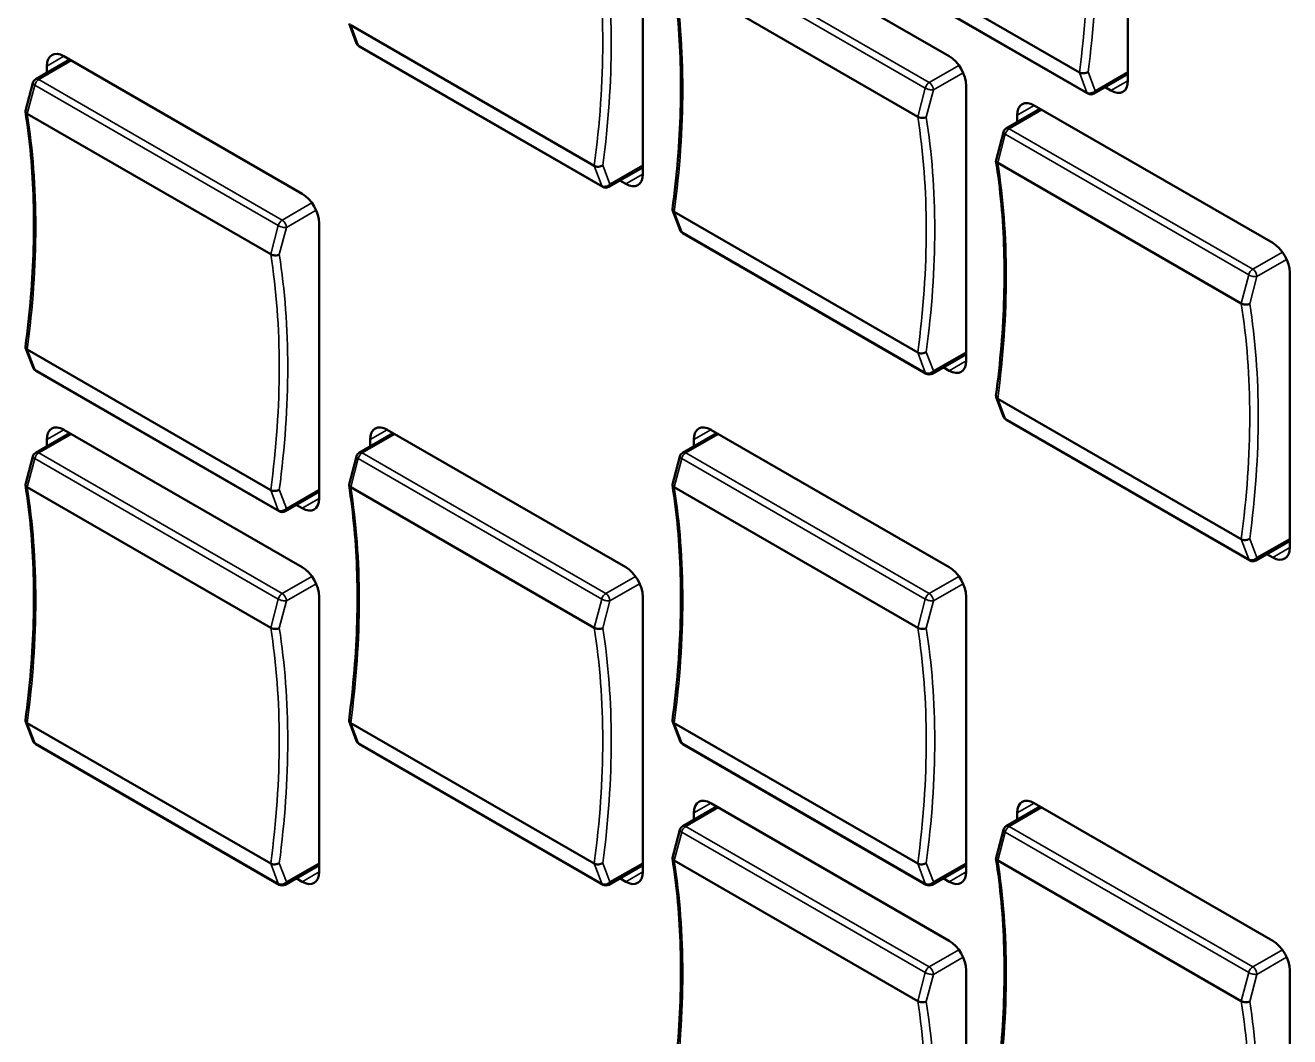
# Model space of a CAD drawing. Header units: millimetres. Extents: x 3103 to 5051, y 917 to 1856.
# Drawn here: x 3992.6 to 4045.1, y 1605.4 to 1647.4 of the extents above; entities that cross this region are included whole.
import ezdxf

# ---------------------------------------------------------------- set-up
doc = ezdxf.new("R2010")
doc.units = ezdxf.units.MM
doc.header["$LTSCALE"] = 1.8
doc.layers.add('외형선(ISO)', color=7, linetype='Continuous', lineweight=50)
doc.layers.add('좁은 외형선(ISO)', color=7, linetype='Continuous', lineweight=35)

msp = doc.modelspace()

# ---------------------------------------------------------------- linework, layer by layer
at = {"layer": '외형선(ISO)'}
for p, q in [((4038.387, 1656.547), (4038.387, 1645.116)), ((4018.234, 1652.668), (4018.234, 1641.238)), ((4021.062, 1651.852), (4030.962, 1646.136)), ((4036.371, 1645.463), (4026.26, 1651.301)), ((4036.724, 1644.583), (4026.613, 1650.421)), ((4019.542, 1649.464), (4029.654, 1643.626)), ((4006.351, 1646.671), (4006.042, 1647.493)), ((4016.219, 1641.585), (4006.107, 1647.422)), ((4016.572, 1640.705), (4006.46, 1646.543)), ((3994.437, 1645.995), (3993.025, 1645.18)), ((3993.485, 1645.445), (3993.485, 1645.728)), ((3994.192, 1646.136), (4004.092, 1640.421)), ((4038.387, 1645.399), (4036.974, 1644.583)), ((3992.603, 1643.862), (3992.908, 1645.027)), ((4031.669, 1644.912), (4031.669, 1633.481)), ((4037.679, 1644.708), (4037.434, 1644.849)), ((3992.672, 1643.748), (4002.784, 1637.91)), ((4034.742, 1643.954), (4033.33, 1643.139)), ((4033.79, 1643.404), (4033.79, 1643.687)), ((4034.497, 1644.095), (4044.397, 1638.38)), ((4032.908, 1641.821), (4033.213, 1642.985)), ((4032.977, 1641.707), (4043.089, 1635.869)), ((4018.234, 1641.52), (4016.822, 1640.705)), ((4017.527, 1640.829), (4017.282, 1640.971)), ((4019.786, 1638.915), (4019.477, 1639.736)), ((4029.654, 1633.828), (4019.542, 1639.666)), ((4004.799, 1639.196), (4004.799, 1627.765)), ((4030.007, 1632.948), (4019.895, 1638.786)), ((4045.104, 1637.155), (4045.104, 1625.724)), ((3992.916, 1633.199), (3992.607, 1634.021)), ((4002.784, 1628.112), (3992.672, 1633.95)), ((4031.669, 1633.764), (4030.257, 1632.948)), ((4030.962, 1633.073), (4030.717, 1633.214)), ((4003.137, 1627.233), (3993.025, 1633.071)), ((4033.221, 1631.158), (4032.912, 1631.98)), ((4043.089, 1626.071), (4032.977, 1631.909)), ((4043.442, 1625.192), (4033.33, 1631.03)), ((3994.192, 1630.623), (4004.092, 1624.908)), ((4007.627, 1630.623), (4017.527, 1624.908)), ((4021.062, 1630.623), (4030.962, 1624.908)), ((3994.437, 1630.482), (3993.025, 1629.666)), ((3993.485, 1629.932), (3993.485, 1630.215)), ((4007.872, 1630.482), (4006.46, 1629.666)), ((4006.92, 1629.932), (4006.92, 1630.215)), ((4021.307, 1630.482), (4019.895, 1629.666)), ((4020.355, 1629.932), (4020.355, 1630.215)), ((3992.603, 1628.348), (3992.908, 1629.513)), ((4006.038, 1628.348), (4006.343, 1629.513)), ((4019.473, 1628.348), (4019.778, 1629.513)), ((3992.672, 1628.235), (4002.784, 1622.397)), ((4004.799, 1628.048), (4003.387, 1627.233)), ((4006.107, 1628.235), (4016.219, 1622.397)), ((4019.542, 1628.235), (4029.654, 1622.397)), ((4004.092, 1627.357), (4003.847, 1627.499)), ((4045.104, 1626.007), (4043.692, 1625.192)), ((4044.397, 1625.316), (4044.152, 1625.457)), ((4004.799, 1623.683), (4004.799, 1612.252)), ((4018.234, 1623.683), (4018.234, 1612.252)), ((4031.669, 1623.683), (4031.669, 1612.252)), ((3992.916, 1617.686), (3992.607, 1618.508)), ((4002.784, 1612.599), (3992.672, 1618.437)), ((4006.351, 1617.686), (4006.042, 1618.508)), ((4016.219, 1612.599), (4006.107, 1618.437)), ((4019.786, 1617.686), (4019.477, 1618.508)), ((4029.654, 1612.599), (4019.542, 1618.437)), ((4003.137, 1611.719), (3993.025, 1617.557)), ((4016.572, 1611.719), (4006.46, 1617.557)), ((4030.007, 1611.719), (4019.895, 1617.557)), ((4021.307, 1614.968), (4019.895, 1614.153)), ((4021.062, 1615.11), (4030.962, 1609.394)), ((4034.742, 1614.968), (4033.33, 1614.153)), ((4034.497, 1615.11), (4044.397, 1609.394)), ((4020.355, 1614.418), (4020.355, 1614.701)), ((4033.79, 1614.418), (4033.79, 1614.701)), ((4019.473, 1612.835), (4019.778, 1614)), ((4032.908, 1612.835), (4033.213, 1614)), ((4019.542, 1612.721), (4029.654, 1606.883)), ((4032.977, 1612.721), (4043.089, 1606.883)), ((4004.799, 1612.535), (4003.387, 1611.719)), ((4018.234, 1612.535), (4016.822, 1611.719)), ((4031.669, 1612.535), (4030.257, 1611.719)), ((4004.092, 1611.844), (4003.847, 1611.985)), ((4017.527, 1611.844), (4017.282, 1611.985)), ((4030.962, 1611.844), (4030.717, 1611.985)), ((4031.669, 1608.169), (4031.669, 1596.738)), ((4045.104, 1608.169), (4045.104, 1596.738))]:
    msp.add_line(p, q, dxfattribs=at)
for centre, start, end in [((4006.585, 1646.76), 200.633, 240), ((3993.15, 1644.963), 120, 165.2953), ((4036.849, 1644.8), 240, 300), ((4033.455, 1642.922), 120, 165.2953), ((4016.697, 1640.922), 240, 300), ((4020.02, 1639.003), 200.633, 240), ((3993.15, 1633.287), 200.633, 240), ((4030.132, 1633.165), 240, 300), ((4033.455, 1631.246), 200.633, 240), ((3993.15, 1629.45), 120, 165.2953), ((4006.585, 1629.45), 120, 165.2953), ((4020.02, 1629.45), 120, 165.2953), ((4003.262, 1627.449), 240, 300), ((4043.567, 1625.408), 240, 300), ((3993.15, 1617.774), 200.633, 240), ((4006.585, 1617.774), 200.633, 240), ((4020.02, 1617.774), 200.633, 240), ((4020.02, 1613.936), 120, 165.2953), ((4033.455, 1613.936), 120, 165.2953), ((4003.262, 1611.936), 240, 300), ((4016.697, 1611.936), 240, 300), ((4030.132, 1611.936), 240, 300)]:
    msp.add_arc(centre, 0.25, start, end, dxfattribs=at)
for centre, major_axis, ratio, start_param, end_param in [((3994.192, 1645.32), (-0.5, 0.866), 0.57735, 5.497787, 7.068583), ((4030.962, 1645.32), (-0.5, 0.866), 0.57735, 3.926991, 5.497787), ((4036.553, 1645.587), (0.253, 0.029), 0.623673, 3.84139, 5.41241), ((4037.679, 1645.524), (0.5, -0.866), 0.57735, 5.497787, 7.068583), ((4034.497, 1643.279), (-0.5, 0.866), 0.57735, 5.497787, 7.068583), ((3992.854, 1643.835), (-0.253, 0.013), 0.524877, 6.173838, 7.080849), ((4029.836, 1643.712), (-0.254, 0.013), 0.524375, 0.797221, 2.36824), ((4016.401, 1641.708), (-0.253, -0.029), 0.623673, 0.699798, 2.270817), ((4033.159, 1641.793), (-0.253, 0.013), 0.524877, 6.173838, 7.080849), ((4017.527, 1641.646), (0.5, -0.866), 0.57735, 5.497787, 7.068583), ((4004.092, 1639.605), (-0.5, 0.866), 0.57735, 3.926991, 5.497787), ((4019.724, 1639.79), (-0.253, -0.029), 0.623662, 6.127199, 6.982922), ((4044.397, 1637.563), (-0.5, 0.866), 0.57735, 3.926991, 5.497787), ((4002.966, 1637.997), (-0.254, 0.013), 0.524375, 0.797221, 2.36824), ((4043.271, 1635.955), (-0.254, 0.013), 0.524375, 0.797221, 2.36824), ((3992.854, 1634.074), (-0.253, -0.029), 0.623662, 6.127199, 6.982922), ((4029.836, 1633.952), (-0.253, -0.029), 0.623673, 0.699798, 2.270817), ((4030.962, 1633.889), (0.5, -0.866), 0.57735, 5.497787, 7.068583), ((4033.159, 1632.033), (-0.253, -0.029), 0.623662, 6.127199, 6.982922), ((3994.192, 1629.807), (-0.5, 0.866), 0.57735, 5.497787, 7.068583), ((4007.627, 1629.807), (-0.5, 0.866), 0.57735, 5.497787, 7.068583), ((4021.062, 1629.807), (-0.5, 0.866), 0.57735, 5.497787, 7.068583), ((3992.854, 1628.321), (-0.253, 0.013), 0.524877, 6.173838, 7.080849), ((4002.966, 1628.236), (-0.253, -0.029), 0.623673, 0.699798, 2.270817), ((4006.289, 1628.321), (-0.253, 0.013), 0.524877, 6.173838, 7.080849), ((4019.724, 1628.321), (-0.253, 0.013), 0.524877, 6.173838, 7.080849), ((4004.092, 1628.174), (0.5, -0.866), 0.57735, 5.497787, 7.068583), ((4043.271, 1626.195), (-0.253, -0.029), 0.623673, 0.699798, 2.270817), ((4044.397, 1626.132), (0.5, -0.866), 0.57735, 5.497787, 7.068583), ((4004.092, 1624.091), (-0.5, 0.866), 0.57735, 3.926991, 5.497787), ((4017.527, 1624.091), (-0.5, 0.866), 0.57735, 3.926991, 5.497787), ((4030.962, 1624.091), (-0.5, 0.866), 0.57735, 3.926991, 5.497787), ((4002.966, 1622.483), (-0.254, 0.013), 0.524375, 0.797221, 2.36824), ((4016.401, 1622.483), (-0.254, 0.013), 0.524375, 0.797221, 2.36824), ((4029.836, 1622.483), (-0.254, 0.013), 0.524375, 0.797221, 2.36824), ((3992.854, 1618.561), (-0.253, -0.029), 0.623662, 6.127199, 6.982922), ((4006.289, 1618.561), (-0.253, -0.029), 0.623662, 6.127199, 6.982922), ((4019.724, 1618.561), (-0.253, -0.029), 0.623662, 6.127199, 6.982922), ((4021.062, 1614.293), (-0.5, 0.866), 0.57735, 5.497787, 7.068583), ((4034.497, 1614.293), (-0.5, 0.866), 0.57735, 5.497787, 7.068583), ((4019.724, 1612.808), (-0.253, 0.013), 0.524877, 6.173838, 7.080849), ((4033.159, 1612.808), (-0.253, 0.013), 0.524877, 6.173838, 7.080849), ((4002.966, 1612.723), (-0.253, -0.029), 0.623673, 0.699798, 2.270817), ((4004.092, 1612.66), (0.5, -0.866), 0.57735, 5.497787, 7.068583), ((4016.401, 1612.723), (-0.253, -0.029), 0.623673, 0.699798, 2.270817), ((4017.527, 1612.66), (0.5, -0.866), 0.57735, 5.497787, 7.068583), ((4029.836, 1612.723), (-0.253, -0.029), 0.623673, 0.699798, 2.270817), ((4030.962, 1612.66), (0.5, -0.866), 0.57735, 5.497787, 7.068583), ((4030.962, 1608.578), (-0.5, 0.866), 0.57735, 3.926991, 5.497787), ((4044.397, 1608.578), (-0.5, 0.866), 0.57735, 3.926991, 5.497787), ((4029.836, 1606.97), (-0.254, 0.013), 0.524375, 0.797221, 2.36824), ((4043.271, 1606.97), (-0.254, 0.013), 0.524375, 0.797221, 2.36824)]:
    msp.add_ellipse(centre, major_axis=major_axis, ratio=ratio, start_param=start_param, end_param=end_param, dxfattribs=at)
for points in [[(4019.471, 1639.785), (4019.565, 1640.485), (4019.64, 1641.178), (4019.752, 1642.546), (4019.79, 1643.22), (4019.827, 1644.55), (4019.827, 1645.204), (4019.789, 1646.489), (4019.752, 1647.119), (4019.639, 1648.354), (4019.565, 1648.958), (4019.471, 1649.548)], [(3992.601, 1634.07), (3992.695, 1634.77), (3992.77, 1635.462), (3992.882, 1636.83), (3992.92, 1637.505), (3992.957, 1638.834), (3992.957, 1639.488), (3992.919, 1640.773), (3992.882, 1641.404), (3992.769, 1642.639), (3992.695, 1643.243), (3992.601, 1643.833)], [(4032.906, 1632.029), (4033, 1632.729), (4033.075, 1633.421), (4033.187, 1634.789), (4033.225, 1635.464), (4033.262, 1636.793), (4033.262, 1637.447), (4033.224, 1638.732), (4033.187, 1639.363), (4033.074, 1640.598), (4033, 1641.202), (4032.906, 1641.791)], [(3992.601, 1618.556), (3992.695, 1619.256), (3992.77, 1619.949), (3992.882, 1621.317), (3992.92, 1621.992), (3992.957, 1623.321), (3992.957, 1623.975), (3992.919, 1625.26), (3992.882, 1625.891), (3992.769, 1627.125), (3992.695, 1627.73), (3992.601, 1628.319)], [(4006.036, 1618.556), (4006.13, 1619.256), (4006.205, 1619.949), (4006.317, 1621.317), (4006.355, 1621.992), (4006.392, 1623.321), (4006.392, 1623.975), (4006.354, 1625.26), (4006.317, 1625.891), (4006.204, 1627.125), (4006.13, 1627.73), (4006.036, 1628.319)], [(4019.471, 1618.556), (4019.565, 1619.256), (4019.64, 1619.949), (4019.752, 1621.317), (4019.79, 1621.992), (4019.827, 1623.321), (4019.827, 1623.975), (4019.789, 1625.26), (4019.752, 1625.891), (4019.639, 1627.125), (4019.565, 1627.73), (4019.471, 1628.319)], [(4019.471, 1603.043), (4019.565, 1603.743), (4019.64, 1604.436), (4019.752, 1605.803), (4019.79, 1606.478), (4019.827, 1607.807), (4019.827, 1608.462), (4019.789, 1609.746), (4019.752, 1610.377), (4019.639, 1611.612), (4019.565, 1612.216), (4019.471, 1612.806)], [(4032.906, 1603.043), (4033, 1603.743), (4033.075, 1604.436), (4033.187, 1605.803), (4033.225, 1606.478), (4033.262, 1607.807), (4033.262, 1608.462), (4033.224, 1609.746), (4033.187, 1610.377), (4033.074, 1611.612), (4033, 1612.216), (4032.906, 1612.806)]]:
    msp.add_open_spline(points, degree=3, knots=[1.4051307, 1.4051307, 1.4051307, 1.4051307, 1.4714389, 1.4714389, 1.5377471, 1.5377471, 1.6040552, 1.6040552, 1.6703634, 1.6703634, 1.7366716, 1.7366716, 1.7366716, 1.7366716], dxfattribs=at)
at = {"layer": '좁은 외형선(ISO)'}
for p, q in [((4019.854, 1650.651), (4029.965, 1644.813)), ((4030.132, 1645.045), (4020.02, 1650.883)), ((4036.683, 1644.635), (4026.571, 1650.473)), ((4006.419, 1646.595), (4006.107, 1647.422)), ((4016.53, 1640.757), (4006.419, 1646.595)), ((3993.15, 1645.167), (3994.511, 1645.953)), ((3993.485, 1645.728), (3994.192, 1646.136)), ((4031.366, 1645.757), (4030.132, 1645.045)), ((4030.309, 1644.739), (4031.542, 1645.451)), ((4036.371, 1645.463), (4036.683, 1644.635)), ((4037.026, 1644.698), (4036.73, 1645.485)), ((4038.387, 1645.483), (4037.026, 1644.698)), ((3992.672, 1643.748), (3992.984, 1644.936)), ((3992.984, 1644.936), (4003.095, 1639.098)), ((4003.262, 1639.329), (3993.15, 1645.167)), ((4029.965, 1644.813), (4029.654, 1643.626)), ((4030.012, 1643.61), (4030.309, 1644.739)), ((4038.387, 1645.116), (4037.679, 1644.708)), ((4033.455, 1643.126), (4034.816, 1643.912)), ((4033.79, 1643.687), (4034.497, 1644.095)), ((4043.567, 1637.288), (4033.455, 1643.126)), ((4032.977, 1641.707), (4033.289, 1642.895)), ((4033.289, 1642.895), (4043.4, 1637.057)), ((4016.219, 1641.585), (4016.53, 1640.757)), ((4016.874, 1640.82), (4016.577, 1641.606)), ((4018.234, 1641.605), (4016.874, 1640.82)), ((4018.234, 1641.238), (4017.527, 1640.829)), ((4004.496, 1640.042), (4003.262, 1639.329)), ((4003.439, 1639.023), (4004.672, 1639.736)), ((4019.854, 1638.838), (4019.542, 1639.666)), ((4003.095, 1639.098), (4002.784, 1637.91)), ((4003.142, 1637.895), (4003.439, 1639.023)), ((4029.965, 1633), (4019.854, 1638.838)), ((4044.801, 1638), (4043.567, 1637.288)), ((4043.744, 1636.982), (4044.977, 1637.694)), ((4043.4, 1637.057), (4043.089, 1635.869)), ((4043.447, 1635.853), (4043.744, 1636.982)), ((3992.984, 1633.123), (3992.672, 1633.95)), ((4029.654, 1633.828), (4029.965, 1633)), ((4030.309, 1633.063), (4030.012, 1633.849)), ((4031.669, 1633.848), (4030.309, 1633.063)), ((4003.095, 1627.285), (3992.984, 1633.123)), ((4031.669, 1633.481), (4030.962, 1633.073)), ((4033.289, 1631.081), (4032.977, 1631.909)), ((4043.4, 1625.243), (4033.289, 1631.081)), ((3993.485, 1630.215), (3994.192, 1630.623)), ((4006.92, 1630.215), (4007.627, 1630.623)), ((4020.355, 1630.215), (4021.062, 1630.623)), ((3993.15, 1629.654), (3994.511, 1630.439)), ((4006.585, 1629.654), (4007.946, 1630.439)), ((4020.02, 1629.654), (4021.381, 1630.439)), ((4003.262, 1623.816), (3993.15, 1629.654)), ((4016.697, 1623.816), (4006.585, 1629.654)), ((4030.132, 1623.816), (4020.02, 1629.654)), ((3992.672, 1628.235), (3992.984, 1629.422)), ((3992.984, 1629.422), (4003.095, 1623.584)), ((4006.107, 1628.235), (4006.419, 1629.422)), ((4006.419, 1629.422), (4016.53, 1623.584)), ((4019.542, 1628.235), (4019.854, 1629.422)), ((4019.854, 1629.422), (4029.965, 1623.584)), ((4002.784, 1628.112), (4003.095, 1627.285)), ((4003.439, 1627.347), (4003.142, 1628.134)), ((4004.799, 1628.133), (4003.439, 1627.347)), ((4004.799, 1627.765), (4004.092, 1627.357)), ((4043.089, 1626.071), (4043.4, 1625.243)), ((4043.744, 1625.306), (4043.447, 1626.093)), ((4045.104, 1626.091), (4043.744, 1625.306)), ((4045.104, 1625.724), (4044.397, 1625.316)), ((4004.496, 1624.528), (4003.262, 1623.816)), ((4003.439, 1623.51), (4004.672, 1624.222)), ((4017.931, 1624.528), (4016.697, 1623.816)), ((4016.874, 1623.51), (4018.107, 1624.222)), ((4031.366, 1624.528), (4030.132, 1623.816)), ((4030.309, 1623.51), (4031.542, 1624.222)), ((4003.095, 1623.584), (4002.784, 1622.397)), ((4003.142, 1622.381), (4003.439, 1623.51)), ((4016.53, 1623.584), (4016.219, 1622.397)), ((4016.577, 1622.381), (4016.874, 1623.51)), ((4029.965, 1623.584), (4029.654, 1622.397)), ((4030.012, 1622.381), (4030.309, 1623.51)), ((3992.984, 1617.609), (3992.672, 1618.437)), ((4006.419, 1617.609), (4006.107, 1618.437)), ((4019.854, 1617.609), (4019.542, 1618.437)), ((4003.095, 1611.771), (3992.984, 1617.609)), ((4016.53, 1611.771), (4006.419, 1617.609)), ((4029.965, 1611.771), (4019.854, 1617.609)), ((4020.02, 1614.141), (4021.381, 1614.926)), ((4020.355, 1614.701), (4021.062, 1615.11)), ((4033.455, 1614.141), (4034.816, 1614.926)), ((4033.79, 1614.701), (4034.497, 1615.11)), ((4019.542, 1612.721), (4019.854, 1613.909)), ((4019.854, 1613.909), (4029.965, 1608.071)), ((4030.132, 1608.303), (4020.02, 1614.141)), ((4032.977, 1612.721), (4033.289, 1613.909)), ((4033.289, 1613.909), (4043.4, 1608.071)), ((4043.567, 1608.303), (4033.455, 1614.141)), ((4002.784, 1612.599), (4003.095, 1611.771)), ((4003.439, 1611.834), (4003.142, 1612.621)), ((4004.799, 1612.619), (4003.439, 1611.834)), ((4004.799, 1612.252), (4004.092, 1611.844)), ((4016.219, 1612.599), (4016.53, 1611.771)), ((4016.874, 1611.834), (4016.577, 1612.621)), ((4018.234, 1612.619), (4016.874, 1611.834)), ((4018.234, 1612.252), (4017.527, 1611.844)), ((4029.654, 1612.599), (4029.965, 1611.771)), ((4030.309, 1611.834), (4030.012, 1612.621)), ((4031.669, 1612.619), (4030.309, 1611.834)), ((4031.669, 1612.252), (4030.962, 1611.844)), ((4031.366, 1609.015), (4030.132, 1608.303)), ((4044.801, 1609.015), (4043.567, 1608.303)), ((4030.309, 1607.996), (4031.542, 1608.709)), ((4043.744, 1607.996), (4044.977, 1608.709)), ((4029.965, 1608.071), (4029.654, 1606.883)), ((4030.012, 1606.868), (4030.309, 1607.996)), ((4043.4, 1608.071), (4043.089, 1606.883)), ((4043.447, 1606.868), (4043.744, 1607.996))]:
    msp.add_line(p, q, dxfattribs=at)
for centre, major_axis, ratio, start_param, end_param in [((4011.092, 1635.767), (-18.125, -31.393), 0.57735, 2.189912, 2.522477), ((4011.269, 1635.665), (18.25, 31.61), 0.57735, 5.33329, 5.662284), ((3990.94, 1631.889), (-18.125, -31.393), 0.57735, 2.189912, 2.522477), ((3991.116, 1631.787), (18.25, 31.61), 0.57735, 5.33329, 5.662284), ((3994.263, 1629.97), (18.125, 31.393), 0.57735, 5.331505, 5.66407), ((4006.585, 1646.76), (-0.234, -0.088), 0.737899, 0, 0.544385), ((4006.585, 1646.76), (-0.125, -0.217), 0.57735, 5.840811, 6.283185), ((3993.15, 1644.963), (-0.125, 0.217), 0.57735, 5.497787, 6.283185), ((3993.15, 1644.963), (-0.242, 0.063), 0.349531, 0, 0.906864), ((3993.15, 1644.963), (-0.125, -0.217), 0.57735, 3.926991, 5.154763), ((4030.132, 1644.841), (0.125, 0.217), 0.57735, 0.785398, 2.013171), ((4030.132, 1644.841), (-0.242, 0.063), 0.349531, 0.906864, 2.477661), ((4030.132, 1644.841), (-0.125, 0.217), 0.57735, 3.926991, 5.497787), ((4036.849, 1644.8), (0.234, 0.088), 0.737899, 3.685977, 5.256774), ((4036.849, 1644.8), (0.125, -0.217), 0.57735, 0, 0.785398), ((4036.849, 1644.8), (-0.125, -0.217), 0.57735, 5.840811, 6.283185), ((3967.393, 1624.254), (18.125, 31.393), 0.57735, 5.331505, 5.66407), ((4004.375, 1624.132), (-18.125, -31.393), 0.57735, 2.189912, 2.522477), ((4004.551, 1624.03), (18.25, 31.61), 0.57735, 5.33329, 5.662284), ((4033.455, 1642.922), (-0.125, -0.217), 0.57735, 3.926991, 5.154763), ((4033.455, 1642.922), (-0.125, 0.217), 0.57735, 5.497787, 6.283185), ((4033.455, 1642.922), (-0.242, 0.063), 0.349531, 0, 0.906864), ((4007.698, 1622.213), (18.125, 31.393), 0.57735, 5.331505, 5.66407), ((4016.697, 1640.922), (0.234, 0.088), 0.737899, 3.685977, 5.256774), ((4016.697, 1640.922), (-0.125, -0.217), 0.57735, 5.840811, 6.283185), ((4016.697, 1640.922), (0.125, -0.217), 0.57735, 0, 0.785398), ((4003.262, 1639.125), (0.125, 0.217), 0.57735, 0.785398, 2.013171), ((4003.262, 1639.125), (-0.242, 0.063), 0.349531, 0.906864, 2.477661), ((4003.262, 1639.125), (-0.125, 0.217), 0.57735, 3.926991, 5.497787), ((4020.02, 1639.003), (-0.234, -0.088), 0.737899, 0, 0.544385), ((4020.02, 1639.003), (-0.125, -0.217), 0.57735, 5.840811, 6.283185), ((3977.505, 1618.416), (-18.125, -31.393), 0.57735, 2.189912, 2.522477), ((3977.681, 1618.314), (18.25, 31.61), 0.57735, 5.33329, 5.662284), ((4043.567, 1637.084), (0.125, 0.217), 0.57735, 0.785398, 2.013171), ((4043.567, 1637.084), (-0.242, 0.063), 0.349531, 0.906864, 2.477661), ((4043.567, 1637.084), (-0.125, 0.217), 0.57735, 3.926991, 5.497787), ((4017.81, 1616.375), (-18.125, -31.393), 0.57735, 2.189912, 2.522477), ((4017.986, 1616.273), (18.25, 31.61), 0.57735, 5.33329, 5.662284), ((3993.15, 1633.287), (-0.234, -0.088), 0.737899, 0, 0.544385), ((3993.15, 1633.287), (-0.125, -0.217), 0.57735, 5.840811, 6.283185), ((4030.132, 1633.165), (0.234, 0.088), 0.737899, 3.685977, 5.256774), ((4030.132, 1633.165), (-0.125, -0.217), 0.57735, 5.840811, 6.283185), ((4030.132, 1633.165), (0.125, -0.217), 0.57735, 0, 0.785398), ((4033.455, 1631.246), (-0.234, -0.088), 0.737899, 0, 0.544385), ((4033.455, 1631.246), (-0.125, -0.217), 0.57735, 5.840811, 6.283185), ((3993.15, 1629.45), (-0.242, 0.063), 0.349531, 0, 0.906864), ((3993.15, 1629.45), (-0.125, -0.217), 0.57735, 3.926991, 5.154763), ((3993.15, 1629.45), (-0.125, 0.217), 0.57735, 5.497787, 6.283185), ((4006.585, 1629.45), (-0.242, 0.063), 0.349531, 0, 0.906864), ((4006.585, 1629.45), (-0.125, -0.217), 0.57735, 3.926991, 5.154763), ((4006.585, 1629.45), (-0.125, 0.217), 0.57735, 5.497787, 6.283185), ((4020.02, 1629.45), (-0.242, 0.063), 0.349531, 0, 0.906864), ((4020.02, 1629.45), (-0.125, -0.217), 0.57735, 3.926991, 5.154763), ((4020.02, 1629.45), (-0.125, 0.217), 0.57735, 5.497787, 6.283185), ((3967.393, 1608.741), (18.125, 31.393), 0.57735, 5.331505, 5.66407), ((3980.828, 1608.741), (18.125, 31.393), 0.57735, 5.331505, 5.66407), ((3994.263, 1608.741), (18.125, 31.393), 0.57735, 5.331505, 5.66407), ((4003.262, 1627.449), (0.234, 0.088), 0.737899, 3.685977, 5.256774), ((4003.262, 1627.449), (0.125, -0.217), 0.57735, 0, 0.785398), ((4003.262, 1627.449), (-0.125, -0.217), 0.57735, 5.840811, 6.283185), ((4043.567, 1625.408), (0.234, 0.088), 0.737899, 3.685977, 5.256774), ((4043.567, 1625.408), (0.125, -0.217), 0.57735, 0, 0.785398), ((4043.567, 1625.408), (-0.125, -0.217), 0.57735, 5.840811, 6.283185), ((4003.262, 1623.612), (0.125, 0.217), 0.57735, 0.785398, 2.013171), ((4003.262, 1623.612), (-0.125, 0.217), 0.57735, 3.926991, 5.497787), ((4016.697, 1623.612), (0.125, 0.217), 0.57735, 0.785398, 2.013171), ((4016.697, 1623.612), (-0.125, 0.217), 0.57735, 3.926991, 5.497787), ((4030.132, 1623.612), (0.125, 0.217), 0.57735, 0.785398, 2.013171), ((4030.132, 1623.612), (-0.125, 0.217), 0.57735, 3.926991, 5.497787), ((4003.262, 1623.612), (-0.242, 0.063), 0.349531, 0.906864, 2.477661), ((4016.697, 1623.612), (-0.242, 0.063), 0.349531, 0.906864, 2.477661), ((4030.132, 1623.612), (-0.242, 0.063), 0.349531, 0.906864, 2.477661), ((3977.505, 1602.903), (-18.125, -31.393), 0.57735, 2.189912, 2.522477), ((3977.681, 1602.801), (18.25, 31.61), 0.57735, 5.33329, 5.662284), ((3990.94, 1602.903), (-18.125, -31.393), 0.57735, 2.189912, 2.522477), ((3991.116, 1602.801), (18.25, 31.61), 0.57735, 5.33329, 5.662284), ((4004.375, 1602.903), (-18.125, -31.393), 0.57735, 2.189912, 2.522477), ((4004.551, 1602.801), (18.25, 31.61), 0.57735, 5.33329, 5.662284), ((3993.15, 1617.774), (-0.234, -0.088), 0.737899, 0, 0.544385), ((3993.15, 1617.774), (-0.125, -0.217), 0.57735, 5.840811, 6.283185), ((4006.585, 1617.774), (-0.234, -0.088), 0.737899, 0, 0.544385), ((4006.585, 1617.774), (-0.125, -0.217), 0.57735, 5.840811, 6.283185), ((4020.02, 1617.774), (-0.234, -0.088), 0.737899, 0, 0.544385), ((4020.02, 1617.774), (-0.125, -0.217), 0.57735, 5.840811, 6.283185), ((4020.02, 1613.936), (-0.242, 0.063), 0.349531, 0, 0.906864), ((4020.02, 1613.936), (-0.125, -0.217), 0.57735, 3.926991, 5.154763), ((4020.02, 1613.936), (-0.125, 0.217), 0.57735, 5.497787, 6.283185), ((4033.455, 1613.936), (-0.242, 0.063), 0.349531, 0, 0.906864), ((4033.455, 1613.936), (-0.125, -0.217), 0.57735, 3.926991, 5.154763), ((4033.455, 1613.936), (-0.125, 0.217), 0.57735, 5.497787, 6.283185), ((3994.263, 1593.228), (18.125, 31.393), 0.57735, 5.331505, 5.66407), ((4007.698, 1593.228), (18.125, 31.393), 0.57735, 5.331505, 5.66407), ((4003.262, 1611.936), (0.234, 0.088), 0.737899, 3.685977, 5.256774), ((4003.262, 1611.936), (-0.125, -0.217), 0.57735, 5.840811, 6.283185), ((4003.262, 1611.936), (0.125, -0.217), 0.57735, 0, 0.785398), ((4016.697, 1611.936), (0.234, 0.088), 0.737899, 3.685977, 5.256774), ((4016.697, 1611.936), (-0.125, -0.217), 0.57735, 5.840811, 6.283185), ((4016.697, 1611.936), (0.125, -0.217), 0.57735, 0, 0.785398), ((4030.132, 1611.936), (0.234, 0.088), 0.737899, 3.685977, 5.256774), ((4030.132, 1611.936), (-0.125, -0.217), 0.57735, 5.840811, 6.283185), ((4030.132, 1611.936), (0.125, -0.217), 0.57735, 0, 0.785398), ((4030.132, 1608.098), (0.125, 0.217), 0.57735, 0.785398, 2.013171), ((4030.132, 1608.098), (-0.242, 0.063), 0.349531, 0.906864, 2.477661), ((4030.132, 1608.098), (-0.125, 0.217), 0.57735, 3.926991, 5.497787), ((4043.567, 1608.098), (0.125, 0.217), 0.57735, 0.785398, 2.013171), ((4043.567, 1608.098), (-0.242, 0.063), 0.349531, 0.906864, 2.477661), ((4043.567, 1608.098), (-0.125, 0.217), 0.57735, 3.926991, 5.497787), ((4004.375, 1587.39), (-18.125, -31.393), 0.57735, 2.189912, 2.522477), ((4004.551, 1587.287), (18.25, 31.61), 0.57735, 5.33329, 5.662284), ((4017.81, 1587.39), (-18.125, -31.393), 0.57735, 2.189912, 2.522477), ((4017.986, 1587.287), (18.25, 31.61), 0.57735, 5.33329, 5.662284)]:
    msp.add_ellipse(centre, major_axis=major_axis, ratio=ratio, start_param=start_param, end_param=end_param, dxfattribs=at)

doc.saveas('drawing.dxf')
